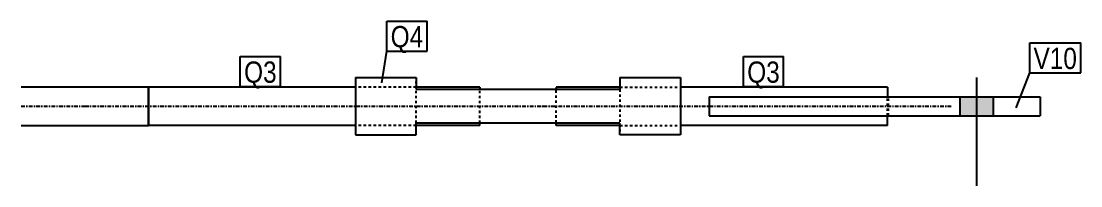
# Model space of a CAD drawing. Header units: millimetres. Extents: x 12 to 17828, y -13 to 434.
# Drawn here: x 4870 to 5702, y -13 to 116 of the extents above; entities that cross this region are included whole.
import ezdxf

# ---------------------------------------------------------------- set-up
doc = ezdxf.new("R2010")
doc.units = ezdxf.units.MM
doc.linetypes.add('DXK_LINE_DOT2', pattern=[3.9198, 1.9599, -1.9599])
doc.linetypes.add('DXK_LINE_DOT3', pattern=[5.9187, 2.979, -0.9799, 0.9799, -0.9799])
doc.layers.add('STÅL', color=7, linetype='Continuous')
doc.layers.add('TEKST', color=7, linetype='Continuous')
doc.styles.add('Arial Narrow', font='ARIALN.TTF', dxfattribs={"height": 0.2})

msp = doc.modelspace()

# ---------------------------------------------------------------- hatches: boundary and pattern name
at = {"layer": 'STÅL', "linetype": 'Continuous'}
msp.add_hatch(color=96, dxfattribs=at).paths.add_polyline_path([(5633.14, 57), (5607.14, 57), (5607.14, 42), (5633.14, 42)])
msp.add_hatch(color=96, dxfattribs=at).paths.add_polyline_path([(5633.14, 57), (5607.14, 57), (5607.14, 42), (5633.14, 42)])

# ---------------------------------------------------------------- linework, layer by layer
at = {"layer": 'STÅL', "color": 2, "linetype": 'Continuous'}
for p, q in [((5132.64, 72), (5180.14, 72)), ((5132.64, 72), (5132.64, 27)), ((5180.14, 72), (5180.14, 62.74)), ((5340.14, 72), (5387.64, 72)), ((5340.14, 72), (5340.14, 62.74)), ((5387.64, 72), (5387.64, 38.25)), ((4970.14, 64.5), (4870.14, 64.5)), ((5132.64, 64.5), (4970.14, 64.5)), ((4970.14, 64.5), (4970.14, 34.5)), ((4970.14, 34.5), (4970.14, 64.5)), ((5230.14, 64.5), (5180.14, 64.5)), ((5340.14, 62.74), (5180.14, 62.74)), ((5230.14, 64.5), (5230.14, 62.74)), ((5340.14, 64.5), (5290.14, 64.5)), ((5290.14, 64.5), (5290.14, 62.74)), ((5550.14, 64.5), (5387.64, 64.5)), ((5550.14, 64.5), (5550.14, 57)), ((5410.14, 57), (5670.14, 57)), ((5410.14, 57), (5410.14, 42)), ((5670.14, 57), (5670.14, 42)), ((5410.14, 42), (5670.14, 42)), ((5550.14, 34.5), (5550.14, 42)), ((4870.14, 34.5), (4970.14, 34.5)), ((5132.64, 34.5), (4970.14, 34.5)), ((5340.14, 36.26), (5180.14, 36.26)), ((5180.14, 27), (5180.14, 36.26)), ((5230.14, 34.5), (5180.14, 34.5)), ((5230.14, 34.5), (5230.14, 36.26)), ((5290.14, 34.5), (5290.14, 36.26)), ((5340.14, 34.5), (5290.14, 34.5)), ((5340.14, 27), (5340.14, 36.26)), ((5387.64, 38.25), (5387.64, 27)), ((5550.14, 34.5), (5387.64, 34.5)), ((5132.64, 27), (5180.14, 27)), ((5387.64, 27), (5340.14, 27))]:
    msp.add_line(p, q, dxfattribs=at)
at = {"layer": 'STÅL', "color": 7, "linetype": 'DXK_LINE_DOT2'}
for p, q in [((5180.14, 36.26), (5180.14, 68.99)), ((5180.14, 64.5), (5132.64, 64.5)), ((5230.14, 36.26), (5230.14, 62.74)), ((5290.14, 36.51), (5290.14, 62.74)), ((5340.14, 64.5), (5387.64, 64.5)), ((5340.14, 62.74), (5340.14, 30.01)), ((5550.14, 42), (5550.14, 57)), ((5551.14, 42), (5551.14, 57)), ((5180.14, 34.5), (5132.64, 34.5)), ((5290.14, 36.26), (5290.14, 36.51)), ((5340.14, 34.5), (5387.64, 34.5))]:
    msp.add_line(p, q, dxfattribs=at)
at = {"layer": 'STÅL', "color": 96, "linetype": 'Continuous'}
for p, q in [((5620.14, 72), (5620.14, -13)), ((5620.14, 72), (5620.14, -13)), ((5607.14, 57), (5607.14, 42)), ((5607.14, 57), (5607.14, 42)), ((5633.14, 57), (5633.14, 42)), ((5633.14, 57), (5633.14, 42))]:
    msp.add_line(p, q, dxfattribs=at)
at = {"layer": 'STÅL', "color": 7, "linetype": 'DXK_LINE_DOT3'}
for p, q in [((4870.14, 49.5), (4920.14, 49.5)), ((4920.14, 49.5), (5280.14, 49.5)), ((5280.14, 49.5), (5437.64, 49.5)), ((5437.64, 49.5), (5600.14, 49.5))]:
    msp.add_line(p, q, dxfattribs=at)

# ---------------------------------------------------------------- wipeouts: each hides what was drawn before it
at = {"color": 0}
for points in [[(5185.78, 95.87), (5185.78, 113.37), (5160.2, 113.37), (5160.2, 95.87)], [(5699.02, 78.75), (5699.02, 96.25), (5664.91, 96.25), (5664.91, 78.75)]]:
    msp.add_wipeout(points, dxfattribs=at).dxf.layer = 'TEKST'

# ---------------------------------------------------------------- next in the draw order: wipeouts: each hides what was drawn before it
for points in [[(5185.78, 95.87), (5185.78, 113.37), (5160.2, 113.37), (5160.2, 95.87)], [(5699.02, 78.75), (5699.02, 96.25), (5664.91, 96.25), (5664.91, 78.75)], [(5070.72, 68), (5070.72, 85.5), (5045.14, 85.5), (5045.14, 68)], [(5465.72, 68), (5465.72, 85.5), (5440.14, 85.5), (5440.14, 68)]]:
    msp.add_wipeout(points, dxfattribs=at).dxf.layer = 'TEKST'

# ---------------------------------------------------------------- next in the draw order: linework, layer by layer
at = {"layer": 'TEKST', "color": 7, "linetype": 'Continuous'}
for p, q in [((5157.2, 116.37), (5188.78, 116.37)), ((5157.2, 92.87), (5157.2, 116.37)), ((5188.78, 92.87), (5188.78, 116.37)), ((5153.36, 68.01), (5157.2, 92.87)), ((5157.2, 92.87), (5188.78, 92.87)), ((5661.91, 99.25), (5702.02, 99.25)), ((5661.91, 75.75), (5661.91, 99.25)), ((5702.02, 75.75), (5702.02, 99.25)), ((5651.37, 48.37), (5661.91, 75.75)), ((5661.91, 75.75), (5702.02, 75.75))]:
    msp.add_line(p, q, dxfattribs=at)

# ---------------------------------------------------------------- next in the draw order: texts
at = {"layer": 'TEKST', "color": 3, "style": 'Arial Narrow'}
for s, p in [('Q4', (5160.2, 95.87)), ('V10', (5664.91, 78.75))]:
    msp.add_text(s, height=16.702, dxfattribs=at).set_placement(p)

# ---------------------------------------------------------------- next in the draw order: wipeouts: each hides what was drawn before it
at = {"color": 0}
for points in [[(5070.72, 68), (5070.72, 85.5), (5045.14, 85.5), (5045.14, 68)], [(5465.72, 68), (5465.72, 85.5), (5440.14, 85.5), (5440.14, 68)]]:
    msp.add_wipeout(points, dxfattribs=at).dxf.layer = 'TEKST'

# ---------------------------------------------------------------- next in the draw order: linework, layer by layer
at = {"layer": 'TEKST', "color": 7, "linetype": 'Continuous'}
for p, q in [((5042.14, 88.5), (5073.72, 88.5)), ((5042.14, 65), (5042.14, 88.5)), ((5073.72, 65), (5073.72, 88.5)), ((5437.14, 88.5), (5468.72, 88.5)), ((5437.14, 65), (5437.14, 88.5)), ((5468.72, 65), (5468.72, 88.5)), ((5042.14, 65), (5073.72, 65)), ((5437.14, 65), (5468.72, 65))]:
    msp.add_line(p, q, dxfattribs=at)

# ---------------------------------------------------------------- next in the draw order: texts
at = {"layer": 'TEKST', "color": 3, "style": 'Arial Narrow'}
for p in [(5045.14, 68), (5440.14, 68)]:
    msp.add_text('Q3', height=16.702, dxfattribs=at).set_placement(p)

doc.saveas('drawing.dxf')
